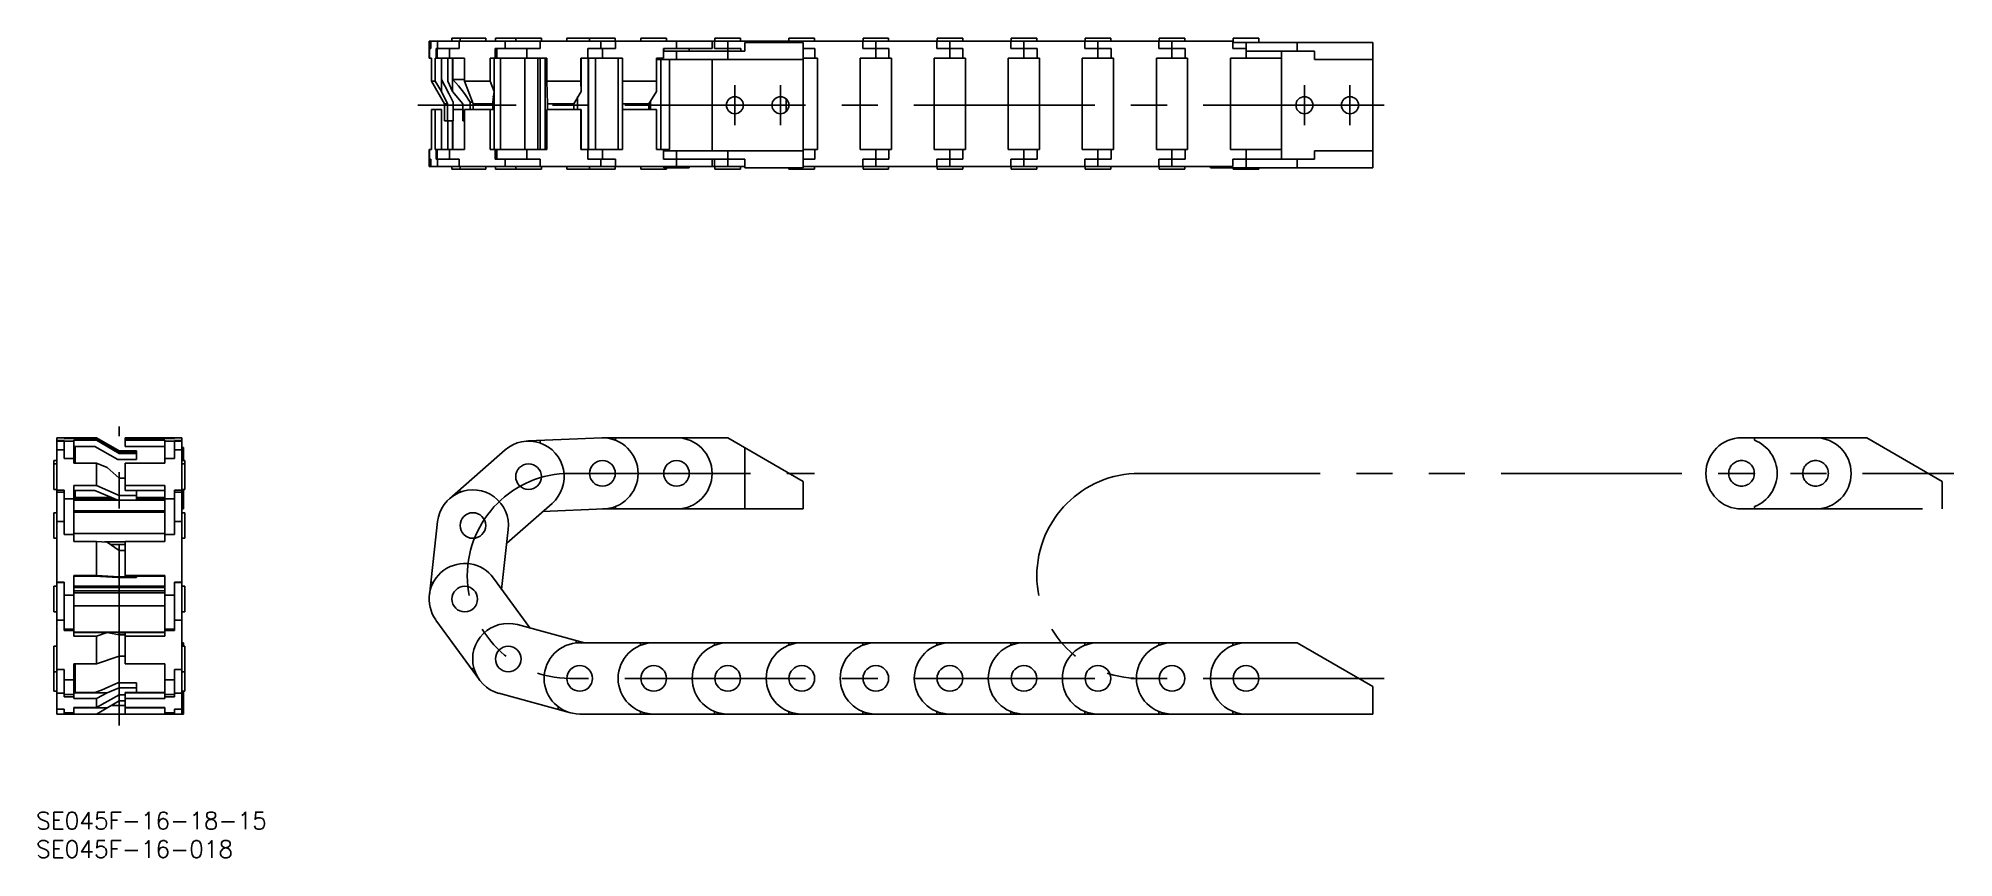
# Model space of a CAD drawing. Extents: x -25 to 311, y -25 to 119.
import ezdxf

# ---------------------------------------------------------------- set-up
doc = ezdxf.new("R2010")
doc.units = 0
doc.linetypes.add('CENTER', pattern=[50.8, 31.75, -6.35, 6.35, -6.35])
doc.linetypes.add('PHANTOM', pattern=[63.5, 31.75, -6.35, 6.35, -6.35, 6.35, -6.35])
doc.layers.get('0').update_dxf_attribs({"linetype": 'CONTINUOUS'})
doc.layers.add('CENTER', color=1, linetype='CENTER')
doc.styles.get("Standard").update_dxf_attribs({"font": 'txt.shx', "height": 3, "bigfont": 'bigfont.shx'})

msp = doc.modelspace()

# ---------------------------------------------------------------- linework, layer by layer
at = {"color": 7, "linetype": 'CONTINUOUS'}
for p, q in [((43.15, 115.15), (43.15, 118.15)), ((184.28, 118.15), (43.15, 118.15)), ((43.44, 116.85), (43.44, 118.15)), ((44.62, 116.85), (44.62, 118.15)), ((47.15, 118.15), (47.15, 118.65)), ((53.08, 118.65), (47.15, 118.65)), ((48.43, 116.85), (48.43, 118.15)), ((48.43, 118.15), (56.47, 118.15)), ((48.43, 118.15), (56.47, 118.15)), ((48.58, 118.15), (48.58, 118.65)), ((53.08, 118.15), (53.08, 118.65)), ((54.79, 118.15), (54.79, 118.65)), ((54.79, 118.65), (62.85, 118.65)), ((56.47, 116.85), (56.47, 118.15)), ((58.35, 118.15), (58.35, 118.65)), ((62.62, 116.85), (62.62, 118.15)), ((62.62, 118.15), (73.31, 118.15)), ((62.62, 118.15), (73.31, 118.15)), ((62.85, 118.15), (62.85, 118.65)), ((67.33, 118.15), (67.33, 118.65)), ((67.33, 118.65), (75.83, 118.65)), ((71.33, 118.15), (71.33, 118.65)), ((73.31, 116.85), (73.31, 118.15)), ((75.83, 118.15), (75.83, 118.65)), ((75.88, 116.85), (75.88, 118.15)), ((75.88, 118.15), (86.58, 118.15)), ((80.33, 118.15), (80.33, 118.65)), ((80.33, 118.65), (84.83, 118.65)), ((84.83, 118.15), (84.83, 118.65)), ((86.58, 116.85), (86.58, 118.15)), ((86.58, 118.15), (92.83, 118.15)), ((92.83, 116.85), (92.83, 118.15)), ((93.28, 116.85), (93.28, 118.15)), ((93.33, 118.15), (93.33, 118.65)), ((93.33, 118.65), (97.83, 118.65)), ((95.58, 114.9), (95.58, 118.15)), ((97.83, 118.15), (97.83, 118.65)), ((98.58, 116.4), (98.58, 117.9)), ((98.58, 117.9), (108.83, 117.9)), ((106.28, 117.9), (106.28, 118.15)), ((106.33, 118.15), (106.33, 118.65)), ((106.33, 118.65), (110.83, 118.65)), ((108.58, 117.9), (108.58, 118.15)), ((108.83, 95.9), (108.83, 117.9)), ((110.83, 118.15), (110.83, 118.65)), ((119.28, 116.85), (119.28, 118.15)), ((119.33, 118.15), (119.33, 118.65)), ((119.33, 118.65), (123.83, 118.65)), ((121.58, 115.15), (121.58, 118.15)), ((123.83, 118.15), (123.83, 118.65)), ((132.28, 116.85), (132.28, 118.15)), ((132.33, 118.15), (132.33, 118.65)), ((132.33, 118.65), (136.83, 118.65)), ((134.58, 115.15), (134.58, 118.15)), ((136.83, 118.15), (136.83, 118.65)), ((145.28, 116.85), (145.28, 118.15)), ((145.33, 118.15), (145.33, 118.65)), ((145.33, 118.65), (149.83, 118.65)), ((147.58, 115.15), (147.58, 118.15)), ((149.83, 118.15), (149.83, 118.65)), ((158.28, 116.85), (158.28, 118.15)), ((158.33, 118.15), (158.33, 118.65)), ((158.33, 118.65), (162.83, 118.65)), ((160.58, 115.15), (160.58, 118.15)), ((162.83, 118.15), (162.83, 118.65)), ((171.28, 116.85), (171.28, 118.15)), ((171.33, 118.15), (171.33, 118.65)), ((171.33, 118.65), (175.83, 118.65)), ((173.58, 115.15), (173.58, 118.15)), ((175.83, 118.15), (175.83, 118.65)), ((184.28, 116.85), (184.28, 118.15)), ((184.28, 117.9), (208.83, 117.9)), ((184.33, 117.9), (184.33, 118.65)), ((184.33, 118.65), (188.83, 118.65)), ((186.58, 115.15), (186.58, 117.9)), ((188.83, 117.9), (188.83, 118.65)), ((195.58, 116.4), (195.58, 117.9)), ((208.83, 95.9), (208.83, 117.9)), ((43.15, 116.85), (43.44, 116.85)), ((43.15, 115.15), (43.57, 115.15)), ((43.19, 115.15), (43.19, 116.85)), ((43.57, 111.15), (43.57, 115.15)), ((44.23, 111.15), (44.23, 115.15)), ((44.23, 115.15), (49.33, 115.15)), ((44.37, 115.15), (44.37, 116.85)), ((44.37, 116.85), (48.43, 116.85)), ((44.58, 115.15), (44.58, 116.85)), ((45.3, 109.29), (45.3, 115.15)), ((45.32, 111.44), (45.32, 115.15)), ((46.4, 111.15), (46.4, 115.15)), ((46.71, 115.15), (46.71, 116.85)), ((47.26, 109.29), (47.26, 115.15)), ((47.31, 111.44), (47.31, 115.15)), ((49.33, 111.15), (49.33, 115.15)), ((53.84, 111.15), (53.84, 115.15)), ((53.84, 115.15), (63.82, 115.15)), ((54.55, 99.15), (54.55, 115.15)), ((54.74, 115.15), (54.74, 116.85)), ((54.74, 116.85), (62.62, 116.85)), ((55.03, 115.15), (55.03, 116.85)), ((55.7, 99.15), (55.7, 115.15)), ((59.96, 99.15), (59.96, 115.15)), ((60.32, 115.15), (60.32, 116.85)), ((62.24, 99.15), (62.24, 115.15)), ((62.66, 99.15), (62.66, 115.15)), ((63.53, 99.15), (63.53, 115.15)), ((63.82, 111.15), (63.82, 115.15)), ((69.81, 111.15), (69.81, 115.15)), ((69.81, 115.15), (77.08, 115.15)), ((69.86, 109.29), (69.86, 115.15)), ((71.01, 115.15), (71.01, 116.85)), ((71.01, 116.85), (75.88, 116.85)), ((71.03, 115.15), (71.03, 116.85)), ((71.08, 99.15), (71.08, 115.15)), ((71.11, 99.15), (71.11, 115.15)), ((72.33, 99.15), (72.33, 115.15)), ((73.58, 115.15), (73.58, 116.85)), ((76.33, 99.15), (76.33, 115.15)), ((77.08, 99.15), (77.08, 115.15)), ((83.08, 109.29), (83.08, 115.15)), ((83.08, 115.15), (84.28, 115.15)), ((83.08, 114.9), (108.83, 114.9)), ((83.83, 99.15), (83.83, 114.9)), ((84.28, 115.15), (84.28, 116.85)), ((84.28, 116.85), (86.58, 116.85)), ((98.58, 116.4), (84.28, 116.4)), ((84.33, 116.4), (84.33, 116.85)), ((85.33, 99.15), (85.33, 114.9)), ((86.58, 116.85), (92.83, 116.85)), ((86.58, 114.9), (86.58, 116.4)), ((88.83, 116.4), (88.83, 116.85)), ((92.83, 98.9), (92.83, 114.9)), ((93.28, 116.85), (97.88, 116.85)), ((97.88, 116.4), (97.88, 116.85)), ((108.83, 116.85), (110.88, 116.85)), ((108.83, 115.15), (111.33, 115.15)), ((110.88, 115.15), (110.88, 116.85)), ((111.33, 99.15), (111.33, 115.15)), ((118.83, 99.15), (118.83, 115.15)), ((118.83, 115.15), (124.33, 115.15)), ((119.28, 116.85), (123.88, 116.85)), ((123.88, 115.15), (123.88, 116.85)), ((124.33, 99.15), (124.33, 115.15)), ((131.83, 99.15), (131.83, 115.15)), ((131.83, 115.15), (137.33, 115.15)), ((132.28, 116.85), (136.88, 116.85)), ((136.88, 115.15), (136.88, 116.85)), ((137.33, 99.15), (137.33, 115.15)), ((144.83, 99.15), (144.83, 115.15)), ((144.83, 115.15), (150.33, 115.15)), ((145.28, 116.85), (149.88, 116.85)), ((149.88, 115.15), (149.88, 116.85)), ((150.33, 99.15), (150.33, 115.15)), ((157.83, 99.15), (157.83, 115.15)), ((157.83, 115.15), (163.33, 115.15)), ((158.28, 116.85), (162.88, 116.85)), ((162.88, 115.15), (162.88, 116.85)), ((163.33, 99.15), (163.33, 115.15)), ((170.83, 99.15), (170.83, 115.15)), ((170.83, 115.15), (176.33, 115.15)), ((171.28, 116.85), (175.88, 116.85)), ((175.88, 115.15), (175.88, 116.85)), ((176.33, 99.15), (176.33, 115.15)), ((183.83, 99.15), (183.83, 115.15)), ((183.83, 115.15), (192.83, 115.15)), ((184.28, 116.85), (186.58, 116.85)), ((186.58, 116.4), (198.58, 116.4)), ((192.83, 97.4), (192.83, 116.4)), ((198.58, 114.9), (198.58, 116.4)), ((198.58, 114.9), (208.83, 114.9)), ((43.57, 111.15), (44.23, 111.15)), ((45.87, 107.15), (43.57, 111.15)), ((45.3, 109.29), (44.23, 111.15)), ((47.26, 109.29), (46.4, 111.15)), ((47.31, 111.44), (49.33, 111.44)), ((49.33, 111.15), (53.84, 111.15)), ((50.86, 107.15), (49.33, 111.15)), ((54.55, 109.29), (53.84, 111.15)), ((63.82, 111.15), (69.81, 111.15)), ((63.92, 107.15), (63.82, 111.15)), ((69.86, 109.29), (69.81, 111.15)), ((77.08, 111.15), (83.08, 111.15)), ((45.3, 109.29), (46.38, 107.15)), ((49.06, 107.15), (47.26, 109.29)), ((54.55, 109.29), (54.35, 107.47)), ((54.4, 108.51), (54.54, 107.44)), ((69.86, 109.29), (68.56, 107.15)), ((69.19, 106.15), (69.19, 108.35)), ((83.08, 109.29), (81.73, 107.15)), ((82, 106.15), (82, 107.69)), ((105.83, 105.78), (105.83, 108.02)), ((43.57, 99.15), (43.57, 106.15)), ((43.57, 106.15), (45.32, 106.15)), ((44.23, 99.15), (44.23, 106.15)), ((45.3, 99.15), (45.3, 106.15)), ((45.32, 99.15), (45.32, 106.15)), ((45.87, 104.15), (45.87, 107.15)), ((45.87, 107.15), (46.38, 107.15)), ((46.38, 104.15), (46.38, 107.15)), ((47.39, 104.15), (47.39, 107.44)), ((47.39, 106.15), (49.06, 106.15)), ((47.39, 106.15), (49.06, 106.15)), ((49.06, 104.15), (49.06, 107.15)), ((49.06, 104.15), (49.06, 107.15)), ((49.33, 99.15), (49.33, 106.15)), ((49.33, 99.15), (49.33, 106.15)), ((49.33, 106.15), (54.55, 106.15)), ((50.37, 106.15), (50.37, 107.44)), ((50.37, 107.44), (50.75, 107.44)), ((50.86, 106.15), (50.86, 107.15)), ((50.86, 107.15), (54.35, 107.15)), ((53.84, 99.15), (53.84, 106.15)), ((54.35, 107.47), (54.35, 107.15)), ((54.35, 106.15), (54.35, 107.15)), ((54.54, 106.15), (54.54, 107.44)), ((63.82, 99.15), (63.82, 106.15)), ((63.82, 106.15), (69.86, 106.15)), ((63.92, 106.15), (63.92, 107.15)), ((63.92, 107.15), (68.56, 107.15)), ((68.56, 106.15), (68.56, 107.15)), ((69.81, 99.15), (69.81, 106.15)), ((69.86, 99.15), (69.86, 106.15)), ((77.08, 107.15), (81.73, 107.15)), ((77.08, 106.15), (83.08, 106.15)), ((81.73, 106.15), (81.73, 107.15)), ((83.08, 99.15), (83.08, 106.15)), ((45.87, 104.15), (47.39, 104.15)), ((46.4, 99.15), (46.4, 104.15)), ((47.26, 99.15), (47.26, 104.15)), ((47.31, 99.15), (47.31, 104.15)), ((49.06, 104.15), (49.33, 104.15)), ((49.06, 104.15), (49.33, 104.15)), ((43.15, 96.15), (43.15, 99.15)), ((43.57, 99.15), (43.15, 99.15)), ((43.19, 97.45), (43.19, 99.15)), ((44.23, 99.15), (49.33, 99.15)), ((44.37, 97.45), (44.37, 99.15)), ((44.58, 97.45), (44.58, 99.15)), ((46.71, 97.45), (46.71, 99.15)), ((53.84, 99.15), (63.82, 99.15)), ((54.74, 97.45), (54.74, 99.15)), ((55.03, 97.45), (55.03, 99.15)), ((60.32, 97.45), (60.32, 99.15)), ((69.81, 99.15), (77.08, 99.15)), ((71.01, 97.45), (71.01, 99.15)), ((71.03, 97.45), (71.03, 99.15)), ((73.58, 97.45), (73.58, 99.15)), ((83.08, 99.15), (85.33, 99.15)), ((84.28, 97.45), (84.28, 99.15)), ((84.28, 98.9), (108.83, 98.9)), ((84.88, 98.9), (84.88, 99.15)), ((86.58, 96.15), (86.58, 98.9)), ((95.58, 96.15), (95.58, 98.9)), ((108.83, 99.15), (111.33, 99.15)), ((110.88, 97.45), (110.88, 99.15)), ((118.83, 99.15), (124.33, 99.15)), ((121.58, 96.15), (121.58, 99.15)), ((123.88, 97.45), (123.88, 99.15)), ((131.83, 99.15), (137.33, 99.15)), ((134.58, 96.15), (134.58, 99.15)), ((136.88, 97.45), (136.88, 99.15)), ((144.83, 99.15), (150.33, 99.15)), ((147.58, 96.15), (147.58, 99.15)), ((149.88, 97.45), (149.88, 99.15)), ((157.83, 99.15), (163.33, 99.15)), ((160.58, 96.15), (160.58, 99.15)), ((162.88, 97.45), (162.88, 99.15)), ((170.83, 99.15), (176.33, 99.15)), ((173.58, 96.15), (173.58, 99.15)), ((175.88, 97.45), (175.88, 99.15)), ((183.83, 99.15), (192.83, 99.15)), ((186.58, 97.45), (186.58, 99.15)), ((198.58, 97.4), (198.58, 98.9)), ((198.58, 98.9), (208.83, 98.9)), ((43.15, 97.45), (43.44, 97.45)), ((43.15, 96.15), (48.54, 96.15)), ((43.15, 96.15), (73.31, 96.15)), ((43.15, 96.15), (98.58, 96.15)), ((43.44, 96.15), (43.44, 97.45)), ((44.37, 97.45), (48.43, 97.45)), ((44.62, 96.15), (44.62, 97.45)), ((47.15, 95.65), (47.15, 96.15)), ((53.08, 95.65), (47.15, 95.65)), ((48.43, 96.15), (48.43, 97.45)), ((48.58, 95.65), (48.58, 96.15)), ((53.08, 95.65), (53.08, 96.15)), ((54.74, 97.45), (62.62, 97.45)), ((54.79, 95.65), (54.79, 96.15)), ((54.79, 95.65), (62.85, 95.65)), ((56.47, 96.15), (56.47, 97.45)), ((58.35, 95.65), (58.35, 96.15)), ((62.62, 96.15), (62.62, 97.45)), ((62.85, 95.65), (62.85, 96.15)), ((67.33, 95.65), (67.33, 96.15)), ((67.33, 95.65), (75.83, 95.65)), ((71.01, 97.45), (75.88, 97.45)), ((71.33, 95.65), (71.33, 96.15)), ((73.31, 96.15), (73.31, 97.45)), ((73.31, 96.15), (79.83, 96.15)), ((73.31, 96.15), (79.83, 96.15)), ((75.83, 95.65), (75.83, 96.15)), ((75.88, 96.15), (75.88, 97.45)), ((75.88, 96.15), (86.58, 96.15)), ((80.33, 95.65), (80.33, 96.15)), ((80.33, 95.65), (84.83, 95.65)), ((84.28, 97.45), (86.58, 97.45)), ((84.33, 95.89), (84.33, 96.15)), ((84.33, 95.89), (88.83, 95.89)), ((84.83, 95.65), (84.83, 95.89)), ((86.58, 97.4), (98.58, 97.4)), ((88.83, 95.89), (88.83, 96.15)), ((92.83, 96.15), (92.83, 97.4)), ((93.28, 96.15), (93.28, 97.4)), ((93.33, 95.65), (93.33, 96.15)), ((93.33, 95.65), (97.83, 95.65)), ((97.83, 95.65), (97.83, 96.15)), ((98.58, 95.9), (98.58, 97.4)), ((98.58, 95.9), (108.83, 95.9)), ((106.33, 95.65), (106.33, 95.9)), ((106.33, 95.65), (110.83, 95.65)), ((108.83, 97.45), (110.88, 97.45)), ((184.28, 96.15), (108.83, 96.15)), ((110.83, 95.65), (110.83, 96.15)), ((119.28, 96.15), (119.28, 97.45)), ((119.28, 97.45), (123.88, 97.45)), ((119.33, 95.65), (119.33, 96.15)), ((119.33, 95.65), (123.83, 95.65)), ((123.83, 95.65), (123.83, 96.15)), ((132.28, 96.15), (132.28, 97.45)), ((132.28, 97.45), (136.88, 97.45)), ((132.33, 95.65), (132.33, 96.15)), ((132.33, 95.65), (136.83, 95.65)), ((136.83, 95.65), (136.83, 96.15)), ((145.28, 96.15), (145.28, 97.45)), ((145.28, 97.45), (149.88, 97.45)), ((145.33, 95.65), (145.33, 96.15)), ((145.33, 95.65), (149.83, 95.65)), ((149.83, 95.65), (149.83, 96.15)), ((158.28, 96.15), (158.28, 97.45)), ((158.28, 97.45), (162.88, 97.45)), ((158.33, 95.65), (158.33, 96.15)), ((158.33, 95.65), (162.83, 95.65)), ((162.83, 95.65), (162.83, 96.15)), ((171.28, 96.15), (171.28, 97.45)), ((171.28, 97.45), (175.88, 97.45)), ((171.33, 95.65), (171.33, 96.15)), ((171.33, 95.65), (175.83, 95.65)), ((175.83, 95.65), (175.83, 96.15)), ((180.33, 95.9), (180.33, 96.15)), ((180.33, 95.9), (208.83, 95.9)), ((184.28, 96.15), (184.28, 97.45)), ((184.28, 97.45), (192.83, 97.45)), ((184.28, 97.4), (198.58, 97.4)), ((184.33, 97.4), (184.33, 97.45)), ((184.33, 95.65), (184.33, 95.9)), ((184.33, 95.65), (188.83, 95.65)), ((186.58, 95.9), (186.58, 97.4)), ((188.83, 97.4), (188.83, 97.45)), ((188.83, 95.65), (188.83, 95.9)), ((195.58, 95.9), (195.58, 97.4)), ((-22.25, 48.5), (-15.25, 48.5)), ((-22.25, 48.5), (-22.25, 0)), ((-22.25, 48.49), (-20.95, 48.49)), ((-22.25, 48.02), (-20.95, 48.02)), ((-22.25, 47.93), (-20.95, 47.93)), ((-20.95, 48.39), (-20.95, 48.5)), ((-20.95, 48.39), (-19.25, 48.39)), ((-20.95, 48.02), (-20.95, 44.85)), ((-20.95, 47.92), (-19.25, 47.92)), ((-19.25, 48.34), (-19.25, 48.5)), ((-19.25, 48.34), (-15.25, 48.34)), ((-19.25, 48.08), (-15.25, 48.08)), ((-19.25, 48.08), (-19.25, 44.06)), ((-11.25, 46.19), (-15.25, 48.5)), ((-15.25, 48.08), (-15.25, 48.34)), ((-11.25, 45.97), (-15.25, 48.34)), ((-11.25, 45.77), (-15.25, 48.08)), ((-10.25, 48.5), (-0.25, 48.5)), ((-10.25, 46.98), (-10.25, 48.5)), ((-10.25, 48.34), (-3.25, 48.34)), ((-10.25, 48.08), (-3.25, 48.08)), ((-3.25, 48.34), (-3.25, 48.5)), ((-1.55, 48.39), (-3.25, 48.39)), ((-3.25, 44.06), (-3.25, 48.08)), ((-3.25, 47.92), (-1.55, 47.92)), ((-1.55, 48.39), (-1.55, 48.5)), ((-1.55, 48.49), (-0.25, 48.49)), ((-1.55, 44.85), (-1.55, 48.02)), ((-1.55, 48.02), (-0.25, 48.02)), ((-1.55, 47.93), (-0.25, 47.93)), ((-0.25, 48.5), (-0.25, 0)), ((73.45, 48.5), (60.6, 47.94)), ((62.64, 47.59), (62.62, 48.02)), ((95.58, 48.5), (73.45, 48.5)), ((75.88, 48.06), (75.88, 48.5)), ((108.83, 40.85), (95.58, 48.5)), ((-22.75, 44.5), (-22.25, 44.5)), ((-22.75, 44.5), (-22.75, 39.43)), ((-22.75, 43.93), (-22.25, 43.93)), ((-22.25, 46.37), (-20.95, 46.37)), ((-20.95, 44.85), (-19.25, 44.85)), ((-19.25, 46.98), (-15.54, 46.98)), ((-19.25, 44.06), (-15.25, 44.06)), ((-19, 44.06), (-19, 46.98)), ((-11.54, 44.67), (-15.54, 46.98)), ((-15.25, 40.1), (-15.25, 44.06)), ((-13.39, 43.26), (-15.25, 44.06)), ((-11.54, 44.67), (-8.25, 44.67)), ((-11.25, 46.19), (-8.25, 46.19)), ((-11.25, 45.77), (-11.25, 45.97)), ((-11.25, 45.97), (-8.25, 45.97)), ((-11.25, 45.77), (-8.25, 45.77)), ((-10.25, 46.98), (-3.25, 46.98)), ((-10.25, 44.06), (-3.25, 44.06)), ((-10.25, 44.06), (-10.25, 39.27)), ((-8.25, 46.19), (-8.25, 44.67)), ((-3.25, 44.85), (-1.55, 44.85)), ((-1.55, 46.37), (-0.25, 46.37)), ((-0.25, 46.77), (0, 46.77)), ((-0.25, 44.5), (0.25, 44.5)), ((-0.25, 43.93), (0.25, 43.93)), ((0, 44.5), (0, 46.77)), ((0.25, 39.43), (0.25, 44.5)), ((56.47, 46.37), (46.71, 37.79)), ((98.58, 36), (98.58, 46.77)), ((-13.39, 43.26), (-11.25, 41.44)), ((-11.25, 38.37), (-11.25, 41.44)), ((-11.25, 41.44), (-10.25, 41.44)), ((108.83, 36), (108.83, 40.85)), ((-22.75, 39.43), (-22.25, 39.43)), ((-22.25, 39.31), (-20.95, 39.31)), ((-22.25, 38.98), (-20.95, 38.98)), ((-20.95, 39.31), (-20.95, 31.5)), ((-20.95, 37.79), (-19.25, 37.79)), ((-19.25, 40.1), (-15.25, 40.1)), ((-19.25, 40.1), (-19.25, 30.31)), ((-19.25, 39.27), (-15.54, 39.27)), ((-19.25, 38), (-12.61, 38)), ((-19.25, 37.8), (-12.15, 37.8)), ((-19.25, 37.55), (-11.58, 37.55)), ((-19, 38), (-19, 39.27)), ((-11.54, 37.54), (-15.54, 39.27)), ((-11.25, 38.37), (-15.25, 40.1)), ((-11.54, 37.54), (-8.25, 37.54)), ((-11.54, 37.54), (-8.25, 37.54)), ((-11.25, 38.37), (-8.25, 38.37)), ((-10.25, 40.1), (-3.25, 40.1)), ((-10.25, 39.27), (-3.25, 39.27)), ((-8.25, 37.54), (-8.25, 39.27)), ((-8.25, 38), (-3.25, 38)), ((-8.25, 37.8), (-3.25, 37.8)), ((-8.25, 37.55), (-3.25, 37.55)), ((-3.25, 30.31), (-3.25, 40.1)), ((-3.25, 37.79), (-1.55, 37.79)), ((-1.55, 39.31), (-0.25, 39.31)), ((-1.55, 31.5), (-1.55, 39.31)), ((-1.55, 38.98), (-0.25, 38.98)), ((-0.25, 39.43), (0.25, 39.43)), ((0, 36), (0, 39.43)), ((48.72, 38.98), (48.43, 39.31)), ((-22.75, 35.35), (-22.25, 35.35)), ((-22.75, 35.35), (-22.75, 30.85)), ((-22.25, 33.79), (-20.95, 33.79)), ((-19.25, 35.65), (-3.25, 35.65)), ((-19.25, 35.46), (-3.25, 35.46)), ((-1.55, 33.79), (-0.25, 33.79)), ((-0.25, 36), (0, 36)), ((-0.25, 35.35), (0.25, 35.35)), ((0.25, 35.35), (0.25, 30.85)), ((44.62, 33.79), (43.19, 20.87)), ((56.78, 30), (64.72, 36.99)), ((63.07, 35.53), (73.86, 36.01)), ((63.17, 35.54), (63.16, 35.62)), ((108.83, 36), (73.72, 36)), ((75.88, 36), (75.88, 36.44)), ((-22.75, 30.85), (-22.25, 30.85)), ((-20.95, 31.5), (-19.25, 31.5)), ((-19.25, 31.72), (-3.25, 31.72)), ((-19.25, 30.31), (-15.25, 30.31)), ((-15.25, 24.34), (-15.25, 30.31)), ((-13.39, 30.19), (-15.25, 30.31)), ((-10.25, 30.31), (-3.25, 30.31)), ((-10.25, 24.22), (-10.25, 30.31)), ((-3.25, 31.5), (-1.55, 31.5)), ((-0.25, 30.85), (0.25, 30.85)), ((55.88, 21.89), (57.04, 32.41)), ((-13.85, 30.22), (-10.25, 30.22)), ((-13.39, 30.19), (-11.25, 28.71)), ((-12.86, 29.74), (-10.25, 29.74)), ((-11.25, 24.09), (-11.25, 28.71)), ((-11.25, 28.71), (-10.25, 28.71)), ((-19.25, 24.34), (-15.25, 24.34)), ((-19.25, 24.34), (-19.25, 13.67)), ((-19.25, 24.22), (-15.54, 24.22)), ((-11.54, 23.97), (-15.54, 24.22)), ((-11.25, 24.09), (-15.25, 24.34)), ((-11.54, 23.97), (-8.25, 23.97)), ((-11.25, 24.09), (-8.25, 24.09)), ((-10.25, 24.34), (-3.25, 24.34)), ((-10.25, 24.22), (-3.25, 24.22)), ((-8.25, 23.97), (-8.25, 24.22)), ((-3.25, 13.67), (-3.25, 24.34)), ((60.8, 15.11), (54.45, 23.85)), ((-22.75, 22.43), (-22.25, 22.43)), ((-22.75, 22.43), (-22.75, 17.93)), ((-22.25, 23.15), (-20.95, 23.15)), ((-22.25, 23.1), (-20.95, 23.1)), ((-20.95, 23.15), (-20.95, 14.64)), ((-20.95, 20.87), (-19.25, 20.87)), ((-19.25, 22.44), (-3.25, 22.44)), ((-19.25, 22.22), (-3.25, 22.22)), ((-19.25, 21.62), (-3.25, 21.62)), ((-19.25, 21.25), (-3.25, 21.25)), ((-3.25, 20.87), (-1.55, 20.87)), ((-1.55, 23.15), (-0.25, 23.15)), ((-1.55, 23.15), (-1.55, 14.64)), ((-1.55, 23.1), (-0.25, 23.1)), ((-0.25, 22.43), (0.25, 22.43)), ((0.25, 22.43), (0.25, 17.93)), ((43.87, 23.1), (43.44, 23.15)), ((-22.75, 17.93), (-22.25, 17.93)), ((-19.25, 18.97), (-3.25, 18.97)), ((-0.25, 17.93), (0.25, 17.93)), ((-22.25, 16.5), (-20.95, 16.5)), ((-20.95, 14.9), (-19.25, 14.9)), ((-20.95, 14.64), (-19.25, 14.64)), ((-19.25, 14.38), (-3.25, 14.38)), ((-19.25, 14.35), (-3.25, 14.35)), ((-19.25, 14.3), (-13.39, 14.3)), ((-19.25, 13.67), (-15.25, 13.67)), ((-15.25, 13.67), (-13.39, 14.3)), ((-15.25, 8.82), (-15.25, 13.67)), ((-13.39, 14.3), (-11.25, 13.93)), ((-11.85, 13.97), (-11.54, 14)), ((-11.54, 14), (-10.25, 14)), ((-11.25, 10.17), (-11.25, 13.93)), ((-11.25, 13.93), (-10.25, 13.93)), ((-10.25, 14.3), (-3.25, 14.3)), ((-10.25, 14.3), (-10.25, 8.82)), ((-10.25, 13.67), (-3.25, 13.67)), ((-3.25, 14.9), (-1.55, 14.9)), ((-3.25, 14.64), (-1.55, 14.64)), ((-1.55, 16.5), (-0.25, 16.5)), ((44.34, 16.5), (51.98, 5.98)), ((70.42, 12.5), (58.68, 15.69)), ((60.68, 15.15), (60.74, 15.19)), ((-22.75, 11.91), (-22.25, 11.91)), ((-22.75, 11.91), (-22.75, 4)), ((-15.25, 8.82), (-11.25, 10.17)), ((-11.25, 10.17), (-10.25, 10.17)), ((-0.25, 12.5), (0, 12.5)), ((-0.25, 11.91), (0.25, 11.91)), ((0, 11.91), (0, 12.5)), ((0.25, 4), (0.25, 11.91)), ((68.89, 12.46), (69, 12.88)), ((69.58, 12.5), (80.28, 12.5)), ((69.58, 12.5), (195.58, 12.5)), ((80.28, 12.06), (80.28, 12.5)), ((93.28, 12.06), (93.28, 12.5)), ((106.28, 12.06), (106.28, 12.5)), ((119.28, 12.06), (119.28, 12.5)), ((132.28, 12.06), (132.28, 12.5)), ((145.28, 12.5), (145.28, 12.06)), ((158.28, 12.06), (158.28, 12.5)), ((171.28, 12.06), (171.28, 12.5)), ((184.28, 12.06), (184.28, 12.5)), ((208.83, 4.85), (195.58, 12.5)), ((-22.75, 7.41), (-22.25, 7.41)), ((-22.25, 7.84), (-20.95, 7.84)), ((-20.95, 7.84), (-20.95, 3.02)), ((-19.25, 8.82), (-15.25, 8.82)), ((-19.25, 2.71), (-19.25, 8.82)), ((-19, 3.76), (-19, 8.82)), ((-10.25, 8.82), (-3.25, 8.82)), ((-3.25, 8.82), (-3.25, 2.71)), ((-1.55, 7.84), (-0.25, 7.84)), ((-1.55, 3.02), (-1.55, 7.84)), ((-0.25, 7.41), (0.25, 7.41)), ((50.63, 7.84), (50.98, 8.1)), ((-22.75, 4), (-22.25, 4)), ((-22.25, 3.63), (-20.95, 3.63)), ((-20.95, 5.98), (-19.25, 5.98)), ((-20.95, 3.41), (-19.25, 3.41)), ((-19.25, 3.76), (-15.54, 3.76)), ((-19.25, 3.74), (-13.39, 3.74)), ((-15.25, 2.71), (-13.39, 3.74)), ((-15.25, 1.14), (-11.25, 3.36)), ((-13.39, 3.74), (-11.25, 4.58)), ((-11.54, 5.46), (-8.25, 5.46)), ((-11.25, 3.36), (-11.25, 4.58)), ((-11.25, 4.58), (-8.25, 4.58)), ((-11.25, 3.36), (-10.25, 3.36)), ((-10.25, 3.76), (-3.25, 3.76)), ((-10.25, 3.76), (-10.25, 0)), ((-10.25, 3.74), (-3.25, 3.74)), ((-8.25, 5.46), (-8.25, 3.76)), ((-3.25, 5.98), (-1.55, 5.98)), ((-3.25, 3.41), (-1.55, 3.41)), ((-1.55, 3.63), (-0.25, 3.63)), ((0.25, 4), (-0.25, 4)), ((0, 4), (0, 0)), ((67.94, 0.22), (55.4, 3.63)), ((208.83, 0), (208.83, 4.85)), ((-22.25, 0.82), (-20.95, 0.82)), ((0, 0), (-22.25, 0)), ((-20.95, 3.02), (-19.25, 3.02)), ((-20.95, 0.82), (-20.95, 0)), ((-20.95, 0.22), (-19.25, 0.22)), ((-19.25, 2.71), (-15.25, 2.71)), ((-19.25, 1.14), (-15.25, 1.14)), ((-19.25, 1.14), (-19.25, 0)), ((-19.25, 1.1), (-15.54, 1.1)), ((-19.25, 1.07), (-13.39, 1.07)), ((-15.54, 1.1), (-15.48, 1.14)), ((-15.25, 1.14), (-15.25, 2.71)), ((-11.25, 2.31), (-15.25, 0)), ((-12.65, 1.5), (-10.25, 1.5)), ((-11.25, 2.31), (-10.25, 2.31)), ((-10.25, 2.71), (-3.25, 2.71)), ((-10.25, 1.14), (-3.25, 1.14)), ((-10.25, 1.1), (-3.25, 1.1)), ((-10.25, 1.07), (-3.25, 1.07)), ((-3.25, 3.02), (-1.55, 3.02)), ((-3.25, 1.14), (-3.25, 0)), ((-3.25, 0.22), (-1.55, 0.22)), ((-1.55, 0.82), (-0.25, 0.82)), ((-1.55, 0.82), (-1.55, 0)), ((65.73, 0.82), (65.84, 1.24)), ((69.58, 0), (208.83, 0)), ((80.28, 0), (80.28, 0.44)), ((93.28, 0), (93.28, 0.44)), ((106.28, 0), (106.28, 0.44)), ((119.28, 0), (119.28, 0.44)), ((132.28, 0), (132.28, 0.44)), ((145.28, 0), (145.28, 0.44)), ((158.28, 0), (158.28, 0.44)), ((171.28, 0), (171.28, 0.44)), ((184.28, 0), (184.28, 0.44))]:
    msp.add_line(p, q, dxfattribs=at)
at = {"color": 3, "linetype": 'PHANTOM'}
for p, q in [((273.58, 48.5), (295.58, 48.5)), ((275.88, 48.06), (275.88, 48.5)), ((308.83, 40.85), (295.58, 48.5)), ((167.85, 42.25), (310.83, 42.25)), ((308.83, 36), (308.83, 40.85)), ((273.58, 36), (308.83, 36)), ((275.88, 36), (275.88, 36.44))]:
    msp.add_line(p, q, dxfattribs=at)
at = {"color": 7, "linetype": 'CONTINUOUS'}
for points in [[(45.32, 111.44), (45.88, 110.31), (46.58, 108.97), (47.39, 107.44)], [(50.37, 107.44), (49.34, 108.97), (48.31, 110.31), (47.31, 111.44)], [(-15.54, 3.76), (-14.41, 4.18), (-13.07, 4.75), (-11.54, 5.46)]]:
    msp.add_lwpolyline(points, dxfattribs=at)
for centre, radius in [((96.83, 106.9), 1.5), ((104.83, 106.9), 1.5), ((196.83, 106.9), 1.5), ((204.83, 106.9), 1.5), ((60.6, 41.68), 2.25), ((73.58, 42.25), 2.25), ((86.58, 42.25), 2.25), ((50.83, 33.1), 2.25), ((49.4, 20.18), 2.25), ((57.04, 9.66), 2.25), ((69.58, 6.25), 2.25), ((82.58, 6.25), 2.25), ((95.58, 6.25), 2.25), ((108.58, 6.25), 2.25), ((121.58, 6.25), 2.25), ((134.58, 6.25), 2.25), ((147.58, 6.25), 2.25), ((160.58, 6.25), 2.25), ((173.58, 6.25), 2.25), ((186.58, 6.25), 2.25)]:
    msp.add_circle(centre, radius, dxfattribs=at)
at = {"color": 3, "linetype": 'PHANTOM'}
for centre in [(273.58, 42.25), (286.58, 42.25), (286.58, 42.25)]:
    msp.add_circle(centre, 2.25, dxfattribs=at)
at = {"color": 7, "linetype": 'CONTINUOUS'}
for centre, start, end in [((60.6, 41.68), 311.3229, 131.3229), ((73.58, 42.25), 270, 90), ((86.58, 42.25), 270, 90), ((50.83, 33.1), 353.5848, 173.6598), ((49.4, 20.18), 35.9967, 215.9967), ((57.04, 9.66), 74.8045, 254.8046), ((69.58, 6.25), 90, 270), ((82.58, 6.25), 90, 270), ((95.58, 6.25), 90, 270), ((108.58, 6.25), 90, 270), ((121.58, 6.25), 90, 270), ((134.58, 6.25), 90, 270), ((147.58, 6.25), 90, 270), ((160.58, 6.25), 90, 270), ((173.58, 6.25), 90, 270), ((186.58, 6.25), 89.9997, 270.0003)]:
    msp.add_arc(centre, 6.25, start, end, dxfattribs=at)
at = {"color": 3, "linetype": 'PHANTOM'}
for centre, radius, start, end in [((273.58, 42.25), 6.25, 90, 270), ((273.58, 42.25), 6.25, 291.5924, 68.4076), ((286.58, 42.25), 6.25, 270, 90), ((167.85, 24.25), 18, 90, 270)]:
    msp.add_arc(centre, radius, start, end, dxfattribs=at)
at = {"layer": 'CENTER', "color": 1, "linetype": 'CENTER'}
for p, q in [((96.83, 110.4), (96.83, 103.4)), ((104.83, 110.4), (104.83, 103.4)), ((196.83, 110.4), (196.83, 103.4)), ((204.83, 110.4), (204.83, 103.4)), ((210.83, 106.9), (41.15, 106.9)), ((-11.25, -2), (-11.25, 50.5)), ((67.85, 42.25), (110.83, 42.25)), ((210.83, 6.25), (67.85, 6.25))]:
    msp.add_line(p, q, dxfattribs=at)
msp.add_arc((67.85, 24.25), 18, 90, 270, dxfattribs=at)

# ---------------------------------------------------------------- texts
at = {"color": 7, "linetype": 'CONTINUOUS'}
for s, p in [('SE045F-16-18-15', (-25.86, -20.23)), ('SE045F-16-018', (-25.86, -25.23))]:
    msp.add_text(s, height=3, dxfattribs=at).set_placement(p)

doc.saveas('drawing.dxf')
